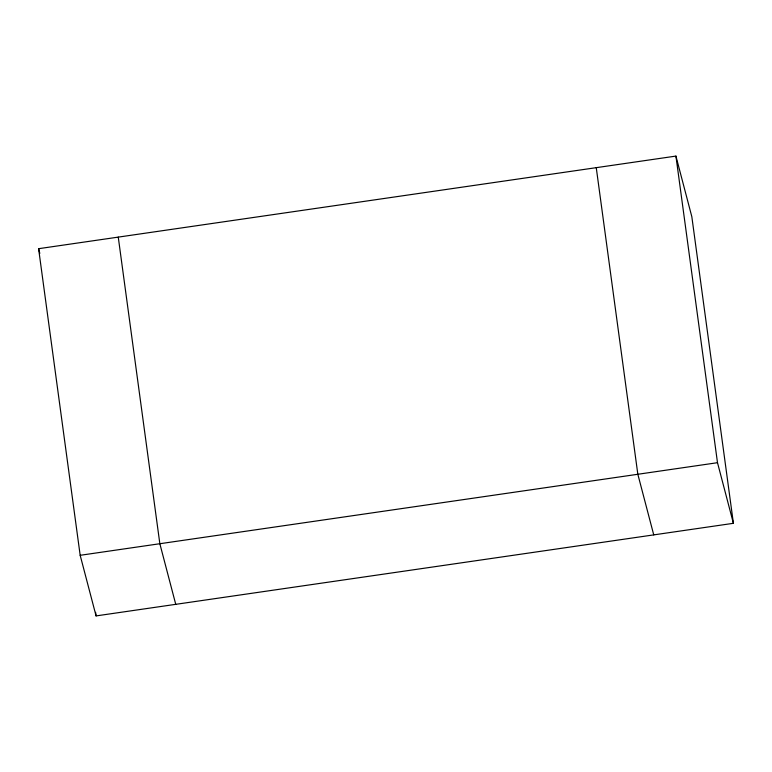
<?xml version="1.0" encoding="UTF-8"?>
<svg xmlns="http://www.w3.org/2000/svg" width="772" height="772" viewBox="0 0 772 772"><rect width="100%" height="100%" fill="white"/><g stroke="black" fill="none" stroke-linecap="round" stroke-linejoin="round"><path stroke-width="1.16" d="M38.6 248.69L675.925 156.089L691.828 216.7L733.4 523.31L96.075 615.911L80.172 555.3L38.6 248.69L39.826 253.351M80.172 555.3L717.497 462.698L733.4 523.31M653.739 534.88L637.836 474.269L596.254 167.669M175.746 604.331L159.843 543.72L118.261 237.12M675.925 156.089L717.497 462.698M95.593 612.331L96.075 615.911"/></g></svg>
